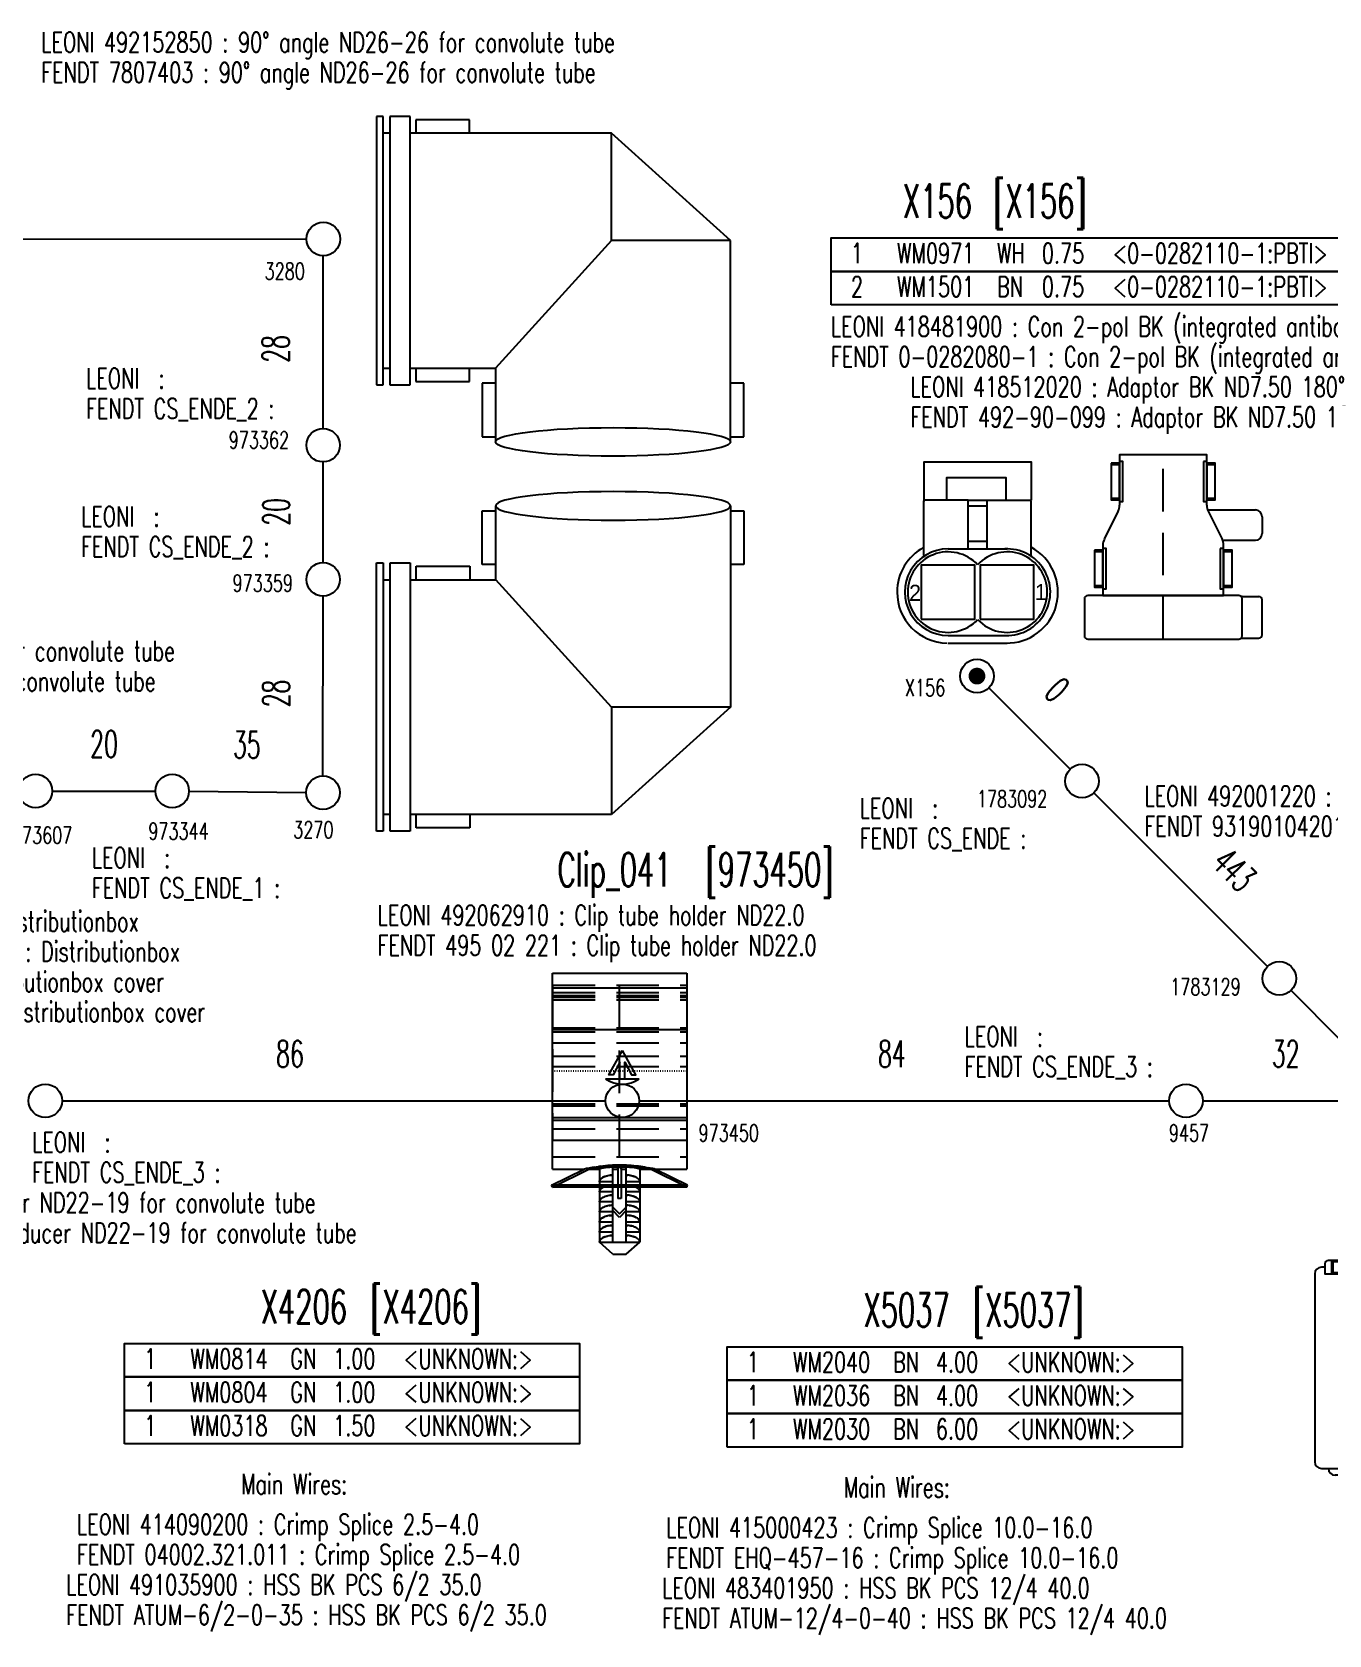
# Model space of a CAD drawing. Header units: millimetres. Extents: x -1 to 4489, y 0 to 1364.
# Drawn here: x 3137.6 to 3330.9, y 661.8 to 900.7 of the extents above; entities that cross this region are included whole.
import ezdxf

# ---------------------------------------------------------------- set-up
doc = ezdxf.new("R2010")
doc.units = ezdxf.units.MM
doc.linetypes.add('DOT', pattern=[0.25, 0, -0.25])
doc.linetypes.add('HIDDEN', pattern=[9.525, 6.35, -3.175])
for name, color, linetype in [('1', 7, 'Continuous'), ('A_ACHSEN', 7, 'Continuous'), ('DEFAULT_2', 8, 'HIDDEN'), ('LAYER_0', 7, 'Continuous'), ('SYMBOLS', 7, 'Continuous')]:
    doc.layers.add(name, color=color, linetype=linetype)
doc.styles.add('HS-BUNDLE-DIMENSION', font='ROMANS.SHX', dxfattribs={"width": 0.6, "height": 4})
doc.styles.add('HS-COMP-DESCRIPTION', font='ROMANS.SHX', dxfattribs={"width": 0.6, "height": 5})
doc.styles.add('HS-NODE', font='ROMANS.SHX', dxfattribs={"width": 0.7, "height": 2.5})
doc.styles.add('HS-PART-NO', font='ROMANS.SHX', dxfattribs={"width": 0.7, "height": 3})
doc.styles.add('HS-WIRE', font='ROMANS.SHX', dxfattribs={"width": 0.7, "height": 3})
doc.linetypes.add('NW_19_FHW_OPEN', pattern='A,0.0001,["=",Standard,S=0.4,R=0,X=0,Y=-0.2],-0.0001,["[]",Standard,S=0.3,R=0,X=-0.05,Y=-0.15],-0.2', length=0.2002)
doc.linetypes.add('NW_26_FHW_OPEN', pattern='A,0.0001,["=",Standard,S=0.4,R=0,X=0,Y=-0.2],-0.0001,["[]",Standard,S=0.3,R=0,X=-0.05,Y=-0.15],-0.2', length=0.2002)
doc.linetypes.add('NW_6_FHW_OPEN', pattern='A,0.0001,["=",Standard,S=0.4,R=0,X=0,Y=-0.2],-0.0001,["[]",Standard,S=0.3,R=0,X=-0.05,Y=-0.15],-0.2', length=0.2002)

# ---------------------------------------------------------------- blocks, each defined once
blk = doc.blocks.new('492152850')
at = {"layer": '1', "color": 7, "linetype": 'Continuous'}
for p, q in [((21.25, 19.75), (21.25, 17.75)), ((29.25, 19.75), (21.25, 19.75)), ((29.25, 17.75), (29.25, 19.75)), ((0, 17.75), (-16, 0)), ((0, 17.75), (0, 0)), ((30, 17.75), (0, 17.75)), ((0, 0), (-16, 0)), ((0, 0), (19, -17.25)), ((-16, 0), (-16, -30)), ((19, -30), (19, -17.25)), ((19, -17.25), (30, -17.25)), ((21.25, -17.25), (21.25, -19.25)), ((29.25, -19.25), (29.25, -17.25)), ((-18, -21.125), (-18, -29.125)), ((-16, -21.125), (-18, -21.125)), ((21, -21.125), (19, -21.125)), ((21, -29.125), (21, -21.125)), ((21.25, -19.25), (29.25, -19.25)), ((-18.5, -30), (-18.5, -33)), ((21.5, -30), (-18.5, -30)), ((-18, -29.125), (-16, -29.125)), ((19, -29.125), (21, -29.125)), ((21.5, -33), (21.5, -30)), ((-18.5, -33), (21.5, -33)), ((-16, -33), (-16, -34)), ((19, -34), (19, -33)), ((-18.5, -34), (-18.5, -35)), ((21.5, -34), (-18.5, -34)), ((-18.5, -35), (21.5, -35)), ((21.5, -35), (21.5, -34))]:
    blk.add_line(p, q, dxfattribs=at)
blk.add_ellipse((30, 0.25), major_axis=(0, -17.5), ratio=0.1214286, dxfattribs=at)
blk = doc.blocks.new('H_FLEX_49', base_point=(80.716, 86.765))
at = {"layer": 'LAYER_0', "color": 7}
for points in [[(68.216, 110.31), (68.216, 109.81)], [(92.216, 111.31), (69.216, 111.31)], [(93.216, 109.81), (93.216, 110.31)], [(67.216, 109.31), (67.216, 101.31)], [(67.216, 108.81), (69.216, 108.81)], [(67.405, 101.98), (69.018, 101.98), (69.018, 108.59), (67.432, 108.59), (67.432, 101.98)], [(67.683, 100.81), (69.216, 100.81), (69.216, 109.81), (67.716, 109.81)], [(93.749, 109.81), (92.216, 109.81), (92.216, 100.81), (93.716, 100.81)], [(94.216, 108.81), (92.216, 108.81)], [(94.027, 108.63), (92.414, 108.63), (92.414, 102.02), (94, 102.02), (94, 108.63)], [(94.216, 101.31), (94.216, 109.31)], [(67.216, 101.81), (69.216, 101.81)], [(68.216, 100.81), (68.216, 99.305)], [(94.216, 101.81), (92.216, 101.81)], [(93.216, 99.305), (93.216, 100.81)], [(64.716, 98.303), (64.716, 95.302)], [(95.716, 99.303), (65.716, 99.303)], [(96.716, 95.302), (96.716, 98.303)], [(48.716, 93.305), (48.716, 65.305)], [(50.216, 94.305), (49.716, 94.305)], [(49.716, 64.305), (60.716, 64.305), (60.716, 94.305)], [(50.216, 94.838), (50.216, 93.305), (59.216, 93.305), (59.216, 94.805)], [(58.716, 95.305), (50.716, 95.305)], [(51.216, 95.305), (51.216, 93.305)], [(51.392, 95.116), (51.392, 93.503), (58.004, 93.503), (58.004, 95.088), (51.392, 95.088)], [(58.216, 95.305), (58.216, 93.305)], [(60.716, 94.305), (59.216, 94.305)], [(60.716, 94.305), (60.716, 63.304), (100.72, 63.304), (100.72, 94.305)], [(64.716, 95.305), (61.716, 95.305)], [(80.076, 82.105), (64.716, 95.302)], [(96.716, 95.302), (81.362, 82.11)], [(99.716, 95.305), (96.716, 95.305)], [(102.22, 94.304), (100.72, 94.304), (100.72, 64.304), (111.72, 64.304)], [(102.22, 94.837), (102.22, 93.304), (111.22, 93.304), (111.22, 94.804)], [(110.72, 95.304), (102.72, 95.304)], [(103.22, 95.304), (103.22, 93.304)], [(103.39, 95.115), (103.39, 93.502), (110, 93.502), (110, 95.088), (103.39, 95.088)], [(110.22, 95.304), (110.22, 93.304)], [(111.72, 94.304), (111.22, 94.304)], [(112.72, 65.304), (112.72, 93.304)], [(80.401, 81.984), (81.024, 81.984)], [(60.716, 63.304), (51.754, 63.304)], [(53.735, 62.224), (52.285, 63.304)], [(53.735, 62.224), (107.7, 62.224)], [(58.521, 64.305), (58.521, 63.708), (60.727, 63.708)], [(102.91, 64.305), (102.91, 63.708), (100.7, 63.708)], [(100.72, 63.304), (109.68, 63.304)], [(107.7, 62.224), (109.15, 63.304)]]:
    blk.add_lwpolyline(points, dxfattribs=at)
for centre, radius, start, end in [((69.216, 110.31), 1, 90, 180), ((92.216, 110.31), 1, 0, 90), ((67.716, 109.31), 0.5, 90, 180), ((93.716, 109.31), 0.5, 0, 90), ((67.716, 101.31), 0.5, 180, 270), ((93.716, 101.31), 0.5, 270, 0), ((65.716, 98.303), 1, 90, 180), ((95.716, 98.303), 1, 0, 90), ((49.716, 93.305), 1, 90, 180), ((50.716, 94.805), 0.5, 90, 180), ((58.716, 94.805), 0.5, 0, 90), ((61.716, 94.305), 1, 90, 180), ((99.716, 94.305), 1, 0, 90), ((102.72, 94.804), 0.5, 90, 180), ((110.72, 94.804), 0.5, 0, 90), ((111.72, 93.304), 1, 0, 90), ((80.401, 82.484), 0.5, 229.41, 270), ((81.024, 82.484), 0.5, 270, 312.05), ((49.716, 65.305), 1, 180, 270), ((111.72, 65.304), 1, 270, 0), ((51.754, 64.304), 1, 180, 270), ((109.68, 64.304), 1, 270, 0)]:
    blk.add_arc(centre, radius, start, end, dxfattribs=at)
blk = doc.blocks.new('492224500')
at = {"layer": 'SYMBOLS', "color": 7}
blk.add_blockref('H_FLEX_49', (106.68, 78.458), dxfattribs=at)
blk.add_text('(BLACK)', height=3.0003, dxfattribs=at).set_placement((96.679, 48.917))
blk = doc.blocks.new('418481900')
at = {"layer": 'LAYER_0', "color": 7}
for points in [[(8.19, 21.3), (8.19, 26.96), (-7.83, 26.96), (-7.83, 21.12)], [(-4.41, 21.29), (-4.41, 24.71), (4.4, 24.71), (4.4, 21.29)], [(-1.26, 14.05), (-1.26, 21.3), (-7.89, 21.3)], [(-7.83, 13.05), (-7.83, 21.24)], [(-1.26, 21.3), (1.58, 21.3)], [(-1.26, 20.46), (1.63, 20.46)], [(1.58, 14.05), (1.58, 21.3), (8.21, 21.3)], [(8.15, 13.05), (8.15, 21.24)], [(-1.26, 15.19), (1.58, 15.19)], [(-4.24, 14.05), (4.56, 14.05)], [(-8.24, 3.6), (-0.24, 3.6), (-0.24, 11.61), (-8.24, 11.61), (-8.24, 3.6)], [(0.56, 3.6), (8.56, 3.6), (8.56, 11.61), (0.56, 11.61), (0.56, 3.6)], [(-4.24, 1.16), (4.56, 1.16)], [(-4.24, 0.02), (4.56, 0.02)]]:
    blk.add_lwpolyline(points, dxfattribs=at)
for centre, radius, start, end in [((-4.24, 7.61), 7.59, 118.22, 180), ((-4.24, 7.61), 6.45, 90, 270.03), ((-4.24, 7.61), 6, 42.813, 317.13), ((4.56, 7.61), 6, 223.38, 137.13), ((4.56, 7.61), 6.45, 268.59, 93.125), ((4.56, 7.61), 7.59, 268.59, 61.781), ((-4.24, 7.61), 7.59, 180, 268.88)]:
    blk.add_arc(centre, radius, start, end, dxfattribs=at)
for s, p in [('2', (-10.05, 6.31)), ('1', (8.69, 6.42))]:
    blk.add_text(s, height=2.4, dxfattribs=at).set_placement(p)
blk = doc.blocks.new('418512020')
at = {"layer": 'LAYER_0', "color": 7}
for points in [[(139.62, 95.967), (139.62, 103.5), (126.62, 103.5), (126.62, 95.968)], [(125.36, 102.25), (125.36, 96.747), (126.62, 96.747), (126.62, 102.25), (125.36, 102.25)], [(125.36, 102), (125.36, 96.997), (126.62, 96.997), (126.62, 102), (125.36, 102)], [(126.62, 102.5), (126.62, 96.497), (127.12, 96.497), (127.12, 102.5), (126.62, 102.5)], [(139.12, 102.5), (139.12, 96.497), (139.62, 96.497), (139.62, 102.5), (139.12, 102.5)], [(139.62, 102.25), (139.62, 96.747), (140.88, 96.747), (140.88, 102.25), (139.62, 102.25)], [(139.62, 102), (139.62, 96.996), (140.88, 96.996), (140.88, 102), (139.62, 102)], [(126.41, 95.075), (124.34, 90.935)], [(139.74, 95.259), (146.87, 95.259)], [(139.83, 95.077), (141.91, 90.919)], [(147.87, 94.259), (147.87, 91.736)], [(122.86, 89.247), (122.86, 83.747), (124.12, 83.747), (124.12, 89.247), (122.86, 89.247)], [(122.86, 88.996), (122.86, 83.996), (124.12, 83.996), (124.12, 88.996), (122.86, 88.996)], [(124.12, 90.005), (124.12, 82.497), (142.12, 82.497), (142.12, 90.023)], [(124.12, 89.496), (124.12, 83.496), (124.62, 83.496), (124.62, 89.496), (124.12, 89.496)], [(141.62, 89.496), (141.62, 83.496), (142.12, 83.496), (142.12, 89.496), (141.62, 89.496)], [(142, 90.736), (146.87, 90.736)], [(142.12, 89.246), (142.12, 83.746), (143.38, 83.746), (143.38, 89.246), (142.12, 89.246)], [(142.12, 88.996), (142.12, 83.996), (143.38, 83.996), (143.38, 88.996), (142.12, 88.996)], [(121.37, 81.997), (121.37, 76.497)], [(144.37, 82.497), (121.87, 82.497)], [(144.87, 82.359), (144.71, 82.359)], [(144.87, 82.359), (147.37, 82.359)], [(144.87, 76.497), (144.87, 81.997)], [(147.87, 76.639), (147.87, 81.859)], [(121.87, 75.997), (144.37, 75.997)], [(121.87, 75.997), (144.37, 75.997)], [(121.87, 75.997), (144.37, 75.997)], [(144.86, 76.139), (144.69, 76.139)], [(144.86, 76.139), (147.37, 76.139)]]:
    blk.add_lwpolyline(points, dxfattribs=at)
at = {"layer": 'LAYER_0', "color": 7, "linetype": 'HIDDEN'}
blk.add_lwpolyline([(133.12, 75.997), (133.12, 103.52)], dxfattribs=at)
at = {"layer": 'LAYER_0', "color": 7}
for centre, radius, start, end in [((124.62, 95.968), 2, 333.48, 0), ((141.62, 95.967), 2, 180, 206.43), ((146.87, 94.259), 1, 0, 90), ((126.12, 90.005), 2, 152.42, 180), ((140.12, 90.023), 2, 0, 26.607), ((146.87, 91.736), 1, 270, 0), ((121.87, 81.997), 0.5, 90, 180), ((144.37, 81.997), 0.5, 0, 90), ((147.37, 81.859), 0.5, 0, 90), ((121.87, 76.497), 0.5, 180, 270), ((144.37, 76.497), 0.5, 270, 0), ((147.37, 76.639), 0.5, 270, 0)]:
    blk.add_arc(centre, radius, start, end, dxfattribs=at)
blk = doc.blocks.new('A$C6A760831')
at = {"color": 7, "linetype": 'Continuous'}
for p, q in [((0.13, 17), (0.13, 41.9)), ((20.13, 41.9), (20.13, 17)), ((0.13, 39.7), (20.13, 39.7)), ((0.13, 33.5), (20.13, 33.5)), ((0.13, 17), (20.13, 17)), ((7.13, 10), (7.13, 1.8)), ((7.26, 9.65), (7.19, 9.54)), ((7.36, 9.76), (7.26, 9.65)), ((7.47, 9.86), (7.36, 9.76)), ((7.61, 9.95), (7.47, 9.86)), ((7.71, 10), (7.61, 9.95)), ((9.13, 1.8), (9.13, 10)), ((9.88, 10), (9.88, 8.3)), ((10.38, 10), (10.38, 8.3)), ((11.13, 1.8), (11.13, 10)), ((12.66, 9.95), (12.56, 10)), ((12.79, 9.86), (12.66, 9.95)), ((12.91, 9.76), (12.79, 9.86)), ((13.01, 9.65), (12.91, 9.76)), ((13.08, 9.54), (13.01, 9.65)), ((13.13, 10), (13.13, 1.8)), ((7.15, 9.42), (7.13, 9.3)), ((9.13, 9.3), (7.13, 9.3)), ((7.15, 7.92), (7.13, 7.8)), ((9.13, 7.8), (7.13, 7.8)), ((7.19, 9.54), (7.15, 9.42)), ((7.19, 8.04), (7.15, 7.92)), ((7.26, 8.15), (7.19, 8.04)), ((7.36, 8.26), (7.26, 8.15)), ((7.47, 8.36), (7.36, 8.26)), ((7.61, 8.45), (7.47, 8.36)), ((7.77, 8.53), (7.61, 8.45)), ((7.94, 8.6), (7.77, 8.53)), ((8.12, 8.66), (7.94, 8.6)), ((8.31, 8.71), (8.12, 8.66)), ((8.31, 7.21), (8.12, 7.16)), ((8.51, 8.75), (8.31, 8.71)), ((8.51, 7.25), (8.31, 7.21)), ((8.72, 8.78), (8.51, 8.75)), ((8.72, 7.28), (8.51, 7.25)), ((8.92, 8.79), (8.72, 8.78)), ((8.92, 7.29), (8.72, 7.28)), ((9.13, 8.8), (8.92, 8.79)), ((9.13, 7.3), (8.92, 7.29)), ((10.38, 8.3), (9.88, 8.3)), ((13.13, 9.3), (11.13, 9.3)), ((11.34, 8.79), (11.13, 8.8)), ((13.13, 7.8), (11.13, 7.8)), ((11.34, 7.29), (11.13, 7.3)), ((11.55, 8.78), (11.34, 8.79)), ((11.55, 7.28), (11.34, 7.29)), ((11.76, 8.75), (11.55, 8.78)), ((11.76, 7.25), (11.55, 7.28)), ((11.95, 8.71), (11.76, 8.75)), ((11.95, 7.21), (11.76, 7.25)), ((12.15, 8.66), (11.95, 8.71)), ((12.15, 7.16), (11.95, 7.21)), ((12.33, 8.6), (12.15, 8.66)), ((12.5, 8.53), (12.33, 8.6)), ((12.66, 8.45), (12.5, 8.53)), ((12.79, 8.36), (12.66, 8.45)), ((12.91, 8.26), (12.79, 8.36)), ((13.01, 8.15), (12.91, 8.26)), ((13.08, 8.04), (13.01, 8.15)), ((13.12, 9.42), (13.08, 9.54)), ((13.12, 7.92), (13.08, 8.04)), ((13.13, 9.3), (13.12, 9.42)), ((13.13, 7.8), (13.12, 7.92)), ((7.15, 6.42), (7.13, 6.3)), ((9.13, 6.3), (7.13, 6.3)), ((7.15, 4.92), (7.13, 4.8)), ((9.13, 4.8), (7.13, 4.8)), ((7.19, 6.54), (7.15, 6.42)), ((7.19, 5.04), (7.15, 4.92)), ((7.26, 6.65), (7.19, 6.54)), ((7.26, 5.15), (7.19, 5.04)), ((7.36, 6.76), (7.26, 6.65)), ((7.36, 5.26), (7.26, 5.15)), ((7.47, 6.86), (7.36, 6.76)), ((7.47, 5.36), (7.36, 5.26)), ((7.61, 6.95), (7.47, 6.86)), ((7.61, 5.45), (7.47, 5.36)), ((7.77, 7.03), (7.61, 6.95)), ((7.77, 5.53), (7.61, 5.45)), ((7.94, 7.1), (7.77, 7.03)), ((7.94, 5.6), (7.77, 5.53)), ((8.12, 7.16), (7.94, 7.1)), ((8.12, 5.66), (7.94, 5.6)), ((8.31, 5.71), (8.12, 5.66)), ((8.51, 5.75), (8.31, 5.71)), ((8.72, 5.78), (8.51, 5.75)), ((8.92, 5.79), (8.72, 5.78)), ((9.13, 5.8), (8.92, 5.79)), ((9.13, 7), (10.13, 6)), ((10.13, 5.5), (9.13, 6.5)), ((10.13, 6), (11.13, 7)), ((11.13, 6.5), (10.13, 5.5)), ((13.13, 6.3), (11.13, 6.3)), ((11.34, 5.79), (11.13, 5.8)), ((13.13, 4.8), (11.13, 4.8)), ((11.55, 5.78), (11.34, 5.79)), ((11.76, 5.75), (11.55, 5.78)), ((11.95, 5.71), (11.76, 5.75)), ((12.15, 5.66), (11.95, 5.71)), ((12.33, 7.1), (12.15, 7.16)), ((12.33, 5.6), (12.15, 5.66)), ((12.5, 7.03), (12.33, 7.1)), ((12.5, 5.53), (12.33, 5.6)), ((12.66, 6.95), (12.5, 7.03)), ((12.66, 5.45), (12.5, 5.53)), ((12.79, 6.86), (12.66, 6.95)), ((12.79, 5.36), (12.66, 5.45)), ((12.91, 6.76), (12.79, 6.86)), ((12.91, 5.26), (12.79, 5.36)), ((13.01, 6.65), (12.91, 6.76)), ((13.01, 5.15), (12.91, 5.26)), ((13.08, 6.54), (13.01, 6.65)), ((13.08, 5.04), (13.01, 5.15)), ((13.12, 6.42), (13.08, 6.54)), ((13.12, 4.92), (13.08, 5.04)), ((13.13, 6.3), (13.12, 6.42)), ((13.13, 4.8), (13.12, 4.92)), ((7.15, 3.42), (7.13, 3.3)), ((9.13, 3.3), (7.13, 3.3)), ((7.19, 3.54), (7.15, 3.42)), ((7.26, 3.65), (7.19, 3.54)), ((7.36, 3.76), (7.26, 3.65)), ((7.47, 3.86), (7.36, 3.76)), ((7.61, 3.95), (7.47, 3.86)), ((7.61, 2.45), (7.47, 2.36)), ((7.77, 4.03), (7.61, 3.95)), ((7.77, 2.53), (7.61, 2.45)), ((7.94, 4.1), (7.77, 4.03)), ((7.94, 2.6), (7.77, 2.53)), ((8.12, 4.16), (7.94, 4.1)), ((8.12, 2.66), (7.94, 2.6)), ((8.31, 4.21), (8.12, 4.16)), ((8.31, 2.71), (8.12, 2.66)), ((8.51, 4.25), (8.31, 4.21)), ((8.51, 2.75), (8.31, 2.71)), ((8.72, 4.28), (8.51, 4.25)), ((8.72, 2.78), (8.51, 2.75)), ((8.92, 4.29), (8.72, 4.28)), ((8.92, 2.79), (8.72, 2.78)), ((9.13, 4.3), (8.92, 4.29)), ((9.13, 2.8), (8.92, 2.79)), ((11.34, 4.29), (11.13, 4.3)), ((13.13, 3.3), (11.13, 3.3)), ((11.34, 2.79), (11.13, 2.8)), ((11.55, 4.28), (11.34, 4.29)), ((11.55, 2.78), (11.34, 2.79)), ((11.76, 4.25), (11.55, 4.28)), ((11.76, 2.75), (11.55, 2.78)), ((11.95, 4.21), (11.76, 4.25)), ((11.95, 2.71), (11.76, 2.75)), ((12.15, 4.16), (11.95, 4.21)), ((12.15, 2.66), (11.95, 2.71)), ((12.33, 4.1), (12.15, 4.16)), ((12.33, 2.6), (12.15, 2.66)), ((12.5, 4.03), (12.33, 4.1)), ((12.5, 2.53), (12.33, 2.6)), ((12.66, 3.95), (12.5, 4.03)), ((12.66, 2.45), (12.5, 2.53)), ((12.79, 3.86), (12.66, 3.95)), ((12.79, 2.36), (12.66, 2.45)), ((12.91, 3.76), (12.79, 3.86)), ((13.01, 3.65), (12.91, 3.76)), ((13.08, 3.54), (13.01, 3.65)), ((13.12, 3.42), (13.08, 3.54)), ((13.13, 3.3), (13.12, 3.42)), ((7.15, 1.92), (7.13, 1.8)), ((7.13, 1.8), (13.13, 1.8)), ((7.19, 2.04), (7.15, 1.92)), ((7.26, 2.15), (7.19, 2.04)), ((7.36, 2.26), (7.26, 2.15)), ((7.47, 2.36), (7.36, 2.26)), ((12.91, 2.26), (12.79, 2.36)), ((13.01, 2.15), (12.91, 2.26)), ((13.08, 2.04), (13.01, 2.15)), ((13.12, 1.92), (13.08, 2.04)), ((13.13, 1.8), (13.12, 1.92))]:
    blk.add_line(p, q, dxfattribs=at)
at = {"color": 9, "linetype": 'Continuous'}
for p, q in [((0.13, 20.4), (20.13, 20.4)), ((0.13, 19.96), (20.13, 19.96))]:
    blk.add_line(p, q, dxfattribs=at)
at = {"layer": 'A_ACHSEN', "color": 7, "linetype": 'Continuous'}
for p, q in [((0.13, 41.9), (20.13, 41.9)), ((0.13, 12.7), (0.13, 17)), ((20.13, 17), (20.13, 12.7)), ((0, 10.27), (4.86, 12.7)), ((0.13, 12.7), (4.86, 12.7)), ((4.86, 12.7), (4.89, 12.7)), ((4.89, 12.7), (4.95, 12.72)), ((4.95, 12.72), (5.2, 12.77)), ((5.2, 12.77), (5.37, 12.8)), ((5.37, 12.8), (5.58, 12.84)), ((5.58, 12.84), (5.81, 12.88)), ((5.81, 12.88), (6.07, 12.93)), ((6.07, 12.93), (6.35, 12.97)), ((6.35, 12.97), (6.65, 13.02)), ((6.65, 13.02), (6.97, 13.07)), ((6.97, 13.07), (7.31, 13.11)), ((7.31, 13.11), (7.66, 13.15)), ((7.66, 13.15), (8.02, 13.19)), ((8.02, 13.19), (8.39, 13.22)), ((8.39, 13.22), (8.75, 13.24)), ((8.75, 13.24), (9.1, 13.26)), ((9.1, 13.26), (9.45, 13.28)), ((9.45, 13.28), (9.79, 13.28)), ((9.79, 13.28), (10.13, 13.29)), ((10.13, 13.29), (10.47, 13.28)), ((10.47, 13.28), (10.82, 13.28)), ((10.82, 13.28), (11.16, 13.26)), ((11.16, 13.26), (11.52, 13.24)), ((11.52, 13.24), (11.88, 13.22)), ((11.88, 13.22), (12.25, 13.19)), ((12.25, 13.19), (12.61, 13.15)), ((12.61, 13.15), (12.96, 13.11)), ((12.96, 13.11), (13.3, 13.07)), ((13.3, 13.07), (13.62, 13.02)), ((13.62, 13.02), (13.92, 12.97)), ((13.92, 12.97), (14.2, 12.93)), ((14.2, 12.93), (14.46, 12.88)), ((14.46, 12.88), (14.69, 12.84)), ((14.69, 12.84), (14.9, 12.8)), ((14.9, 12.8), (15.07, 12.77)), ((15.07, 12.77), (15.32, 12.72)), ((15.32, 12.72), (15.38, 12.7)), ((15.38, 12.7), (15.4, 12.7)), ((15.4, 12.7), (20.13, 12.7)), ((20.27, 10.27), (15.4, 12.7)), ((20.27, 10.27), (0, 10.27)), ((0.13, 10), (0, 10.27)), ((20.13, 10), (0.13, 10)), ((20.13, 10), (20.27, 10.27)), ((9.13, 0), (7.13, 1.8)), ((11.13, 0), (13.13, 1.8)), ((9.13, 0), (11.13, 0))]:
    blk.add_line(p, q, dxfattribs=at)
at = {"layer": 'A_ACHSEN', "color": 8, "linetype": 'HIDDEN'}
for p, q in [((0.13, 40.1), (20.13, 40.1)), ((0.13, 40.1), (0.13, 17)), ((0.13, 39), (20.13, 39)), ((20.13, 40.1), (20.13, 17)), ((0.13, 33.73), (20.13, 33.73)), ((0.13, 31.5), (20.13, 31.5)), ((0.13, 29.5), (20.13, 29.5)), ((0.13, 28), (20.13, 28)), ((0.13, 10), (5.53, 12.7)), ((4.89, 12.7), (4.86, 12.7)), ((4.95, 12.72), (4.89, 12.7)), ((5.2, 12.77), (5.06, 12.74)), ((5.37, 12.8), (5.2, 12.77)), ((5.58, 12.84), (5.37, 12.8)), ((5.53, 12.7), (7.13, 12.7)), ((5.55, 12.7), (5.53, 12.7)), ((5.55, 12.7), (5.59, 12.71)), ((5.59, 12.71), (5.55, 12.7)), ((5.81, 12.88), (5.58, 12.84)), ((5.74, 12.74), (5.59, 12.71)), ((5.66, 12.72), (5.83, 12.76)), ((6.07, 12.93), (5.81, 12.88)), ((5.83, 12.76), (6.03, 12.79)), ((6.03, 12.79), (6.25, 12.83)), ((6.35, 12.97), (6.07, 12.93)), ((6.49, 12.87), (6.25, 12.83)), ((6.37, 12.85), (6.49, 12.87)), ((6.74, 12.91), (6.49, 12.87)), ((6.61, 12.89), (6.49, 12.87)), ((6.61, 12.89), (6.74, 12.91)), ((6.65, 13.02), (6.65, 13.02)), ((6.87, 12.93), (6.74, 12.91)), ((6.74, 12.91), (6.87, 12.93)), ((7, 12.94), (6.87, 12.93)), ((6.87, 12.93), (7, 12.94)), ((7.31, 13.11), (6.97, 13.07)), ((6.97, 13.07), (6.97, 13.07)), ((7.14, 12.96), (7, 12.94)), ((7, 12.94), (7.14, 12.96)), ((7.13, 12.73), (7.14, 12.75)), ((7.14, 12.75), (7.13, 12.73)), ((7.13, 12.73), (7.13, 10.8)), ((7.28, 12.98), (7.14, 12.96)), ((7.14, 12.96), (7.28, 12.98)), ((7.14, 12.75), (7.17, 12.77)), ((7.17, 12.77), (7.14, 12.75)), ((7.17, 12.77), (7.22, 12.78)), ((7.22, 12.78), (7.17, 12.77)), ((7.22, 12.78), (7.28, 12.8)), ((7.28, 12.8), (7.22, 12.78)), ((7.43, 13), (7.28, 12.98)), ((7.28, 12.98), (7.43, 13)), ((7.28, 12.8), (7.36, 12.83)), ((7.36, 12.83), (7.28, 12.8)), ((7.36, 12.83), (7.45, 12.85)), ((7.45, 12.85), (7.36, 12.83)), ((12.84, 13), (7.43, 13)), ((7.45, 12.85), (7.57, 12.87)), ((7.57, 12.87), (7.45, 12.85)), ((7.57, 12.87), (7.69, 12.9)), ((7.69, 12.9), (7.57, 12.87)), ((8.02, 13.19), (7.66, 13.15)), ((7.69, 12.9), (7.83, 12.92)), ((7.83, 12.92), (7.69, 12.9)), ((7.83, 12.92), (7.98, 12.94)), ((7.98, 12.94), (7.83, 12.92)), ((7.98, 12.94), (8.14, 12.96)), ((8.14, 12.96), (7.98, 12.94)), ((8.39, 13.22), (8.02, 13.19)), ((8.14, 12.96), (8.31, 12.98)), ((8.31, 12.98), (8.14, 12.96)), ((8.31, 12.98), (8.48, 12.99)), ((8.48, 12.99), (8.31, 12.98)), ((8.75, 13.24), (8.39, 13.22)), ((8.48, 12.99), (8.67, 13)), ((8.67, 13), (8.48, 12.99)), ((9.1, 13.26), (8.75, 13.24)), ((9.45, 13.28), (9.1, 13.26)), ((9.13, 12.7), (9.13, 13)), ((9.13, 12.7), (9.88, 12.7)), ((9.79, 13.28), (9.45, 13.28)), ((10.13, 13.29), (9.79, 13.28)), ((9.88, 12.7), (9.88, 13)), ((10.47, 13.28), (10.13, 13.29)), ((10.38, 12.7), (10.38, 13)), ((10.38, 12.7), (11.13, 12.7)), ((10.82, 13.28), (10.47, 13.28)), ((11.16, 13.26), (10.82, 13.28)), ((11.13, 12.7), (11.13, 13)), ((11.52, 13.24), (11.16, 13.26)), ((11.88, 13.22), (11.52, 13.24)), ((11.78, 12.99), (11.6, 13)), ((11.6, 13), (11.78, 12.99)), ((11.96, 12.98), (11.78, 12.99)), ((11.78, 12.99), (11.96, 12.98)), ((12.25, 13.19), (11.88, 13.22)), ((12.13, 12.96), (11.96, 12.98)), ((11.96, 12.98), (12.13, 12.96)), ((12.29, 12.94), (12.13, 12.96)), ((12.13, 12.96), (12.29, 12.94)), ((12.61, 13.15), (12.25, 13.19)), ((12.44, 12.92), (12.29, 12.94)), ((12.29, 12.94), (12.44, 12.92)), ((12.58, 12.9), (12.44, 12.92)), ((12.44, 12.92), (12.58, 12.9)), ((12.7, 12.87), (12.58, 12.9)), ((12.58, 12.9), (12.7, 12.87)), ((12.96, 13.11), (12.61, 13.15)), ((12.81, 12.85), (12.7, 12.87)), ((12.7, 12.87), (12.81, 12.85)), ((12.91, 12.83), (12.81, 12.85)), ((12.81, 12.85), (12.91, 12.83)), ((12.99, 12.98), (12.84, 13)), ((12.84, 13), (12.99, 12.98)), ((12.99, 12.8), (12.91, 12.83)), ((12.91, 12.83), (12.99, 12.8)), ((13.3, 13.07), (12.96, 13.11)), ((13.13, 12.96), (12.99, 12.98)), ((12.99, 12.98), (13.13, 12.96)), ((13.05, 12.78), (12.99, 12.8)), ((12.99, 12.8), (13.05, 12.78)), ((13.1, 12.77), (13.05, 12.78)), ((13.05, 12.78), (13.1, 12.77)), ((13.12, 12.75), (13.1, 12.77)), ((13.1, 12.77), (13.12, 12.75)), ((13.13, 12.73), (13.12, 12.75)), ((13.12, 12.75), (13.13, 12.73)), ((13.27, 12.94), (13.13, 12.96)), ((13.13, 12.96), (13.27, 12.94)), ((13.13, 12.73), (13.13, 10.8)), ((13.13, 12.7), (14.73, 12.7)), ((13.27, 12.94), (13.4, 12.93)), ((13.62, 13.02), (13.3, 13.07)), ((13.53, 12.91), (13.4, 12.93)), ((13.4, 12.93), (13.53, 12.91)), ((13.78, 12.87), (13.53, 12.91)), ((13.66, 12.89), (13.53, 12.91)), ((13.92, 12.97), (13.62, 13.02)), ((13.66, 12.89), (13.78, 12.87)), ((14.01, 12.83), (13.78, 12.87)), ((13.9, 12.85), (14.02, 12.83)), ((14.24, 12.79), (14.01, 12.83)), ((14.13, 12.81), (14.24, 12.79)), ((14.2, 12.93), (14.2, 12.93)), ((14.24, 12.79), (14.44, 12.76)), ((14.61, 12.72), (14.44, 12.76)), ((14.69, 12.84), (14.46, 12.88)), ((14.46, 12.88), (14.46, 12.88)), ((14.68, 12.71), (14.53, 12.74)), ((14.61, 12.72), (14.68, 12.71)), ((14.68, 12.71), (14.72, 12.7)), ((14.9, 12.8), (14.69, 12.84)), ((14.73, 12.7), (14.72, 12.7)), ((20.13, 10), (14.73, 12.7)), ((15.07, 12.77), (14.9, 12.8)), ((15.32, 12.72), (15.21, 12.74)), ((15.38, 12.7), (15.32, 12.72)), ((15.4, 12.7), (15.38, 12.7))]:
    blk.add_line(p, q, dxfattribs=at)
at = {"layer": 'DEFAULT_2', "color": 8, "linetype": 'HIDDEN'}
for p, q in [((0.13, 38.57), (20.13, 38.57)), ((0.13, 38.29), (20.13, 38.29)), ((10.13, 14.5), (10.13, 40.1)), ((0.13, 37.91), (20.13, 37.91)), ((0.13, 33.13), (20.13, 33.13)), ((0.13, 22.42), (20.13, 22.42)), ((0.13, 22.1), (20.13, 22.1)), ((0.13, 18.7), (20.13, 18.7)), ((0.13, 14.5), (20.13, 14.5)), ((7.13, 12.73), (7.13, 10)), ((9.13, 10), (9.13, 13)), ((9.88, 13), (10.38, 13)), ((9.88, 13), (9.88, 10)), ((10.38, 13), (10.38, 10)), ((11.13, 10), (11.13, 13)), ((13.13, 12.73), (13.13, 10)), ((7.13, 10.8), (7.15, 10.92)), ((7.15, 10.92), (7.13, 10.8)), ((9.13, 10.8), (7.13, 10.8)), ((7.19, 11.04), (7.15, 10.92)), ((7.26, 11.15), (7.19, 11.04)), ((7.19, 11.04), (7.26, 11.15)), ((7.19, 9.54), (7.26, 9.65)), ((7.36, 11.26), (7.26, 11.15)), ((7.26, 11.15), (7.36, 11.26)), ((7.26, 9.65), (7.36, 9.76)), ((7.47, 11.36), (7.36, 11.26)), ((7.36, 11.26), (7.47, 11.36)), ((7.36, 9.76), (7.47, 9.86)), ((7.47, 11.36), (7.61, 11.45)), ((7.61, 11.45), (7.77, 11.53)), ((7.77, 11.53), (7.61, 11.45)), ((7.61, 9.95), (7.77, 10.03)), ((7.77, 10.03), (7.71, 10)), ((7.77, 11.53), (7.94, 11.6)), ((7.94, 11.6), (7.77, 11.53)), ((7.77, 10.03), (7.94, 10.1)), ((7.94, 10.1), (7.77, 10.03)), ((7.94, 11.6), (8.12, 11.66)), ((8.12, 11.66), (7.94, 11.6)), ((7.94, 10.1), (8.12, 10.16)), ((8.12, 10.16), (7.94, 10.1)), ((8.12, 11.66), (8.31, 11.71)), ((8.31, 11.71), (8.12, 11.66)), ((8.12, 10.16), (8.31, 10.21)), ((8.31, 10.21), (8.12, 10.16)), ((8.51, 11.75), (8.31, 11.71)), ((8.51, 10.25), (8.31, 10.21)), ((8.72, 11.78), (8.51, 11.75)), ((8.51, 11.75), (8.72, 11.78)), ((8.72, 10.28), (8.51, 10.25)), ((8.51, 10.25), (8.72, 10.28)), ((8.92, 11.79), (8.72, 11.78)), ((8.72, 11.78), (8.92, 11.79)), ((8.92, 10.29), (8.72, 10.28)), ((8.72, 10.28), (8.92, 10.29)), ((9.13, 11.8), (8.92, 11.79)), ((8.92, 11.79), (9.13, 11.8)), ((9.13, 10.3), (8.92, 10.29)), ((8.92, 10.29), (9.13, 10.3)), ((11.13, 11.8), (11.34, 11.79)), ((11.34, 11.79), (11.13, 11.8)), ((13.13, 10.8), (11.13, 10.8)), ((11.13, 10.3), (11.34, 10.29)), ((11.34, 10.29), (11.13, 10.3)), ((11.55, 11.78), (11.34, 11.79)), ((11.55, 10.28), (11.34, 10.29)), ((11.76, 11.75), (11.55, 11.78)), ((11.55, 11.78), (11.76, 11.75)), ((11.76, 10.25), (11.55, 10.28)), ((11.55, 10.28), (11.76, 10.25)), ((11.95, 11.71), (11.76, 11.75)), ((11.76, 11.75), (11.95, 11.71)), ((11.95, 10.21), (11.76, 10.25)), ((11.76, 10.25), (11.95, 10.21)), ((12.15, 11.66), (11.95, 11.71)), ((11.95, 11.71), (12.15, 11.66)), ((12.15, 10.16), (11.95, 10.21)), ((11.95, 10.21), (12.15, 10.16)), ((12.33, 11.6), (12.15, 11.66)), ((12.15, 11.66), (12.33, 11.6)), ((12.33, 10.1), (12.15, 10.16)), ((12.15, 10.16), (12.33, 10.1)), ((12.5, 11.53), (12.33, 11.6)), ((12.33, 11.6), (12.5, 11.53)), ((12.5, 10.03), (12.33, 10.1)), ((12.33, 10.1), (12.5, 10.03)), ((12.66, 11.45), (12.5, 11.53)), ((12.5, 11.53), (12.66, 11.45)), ((12.56, 10), (12.5, 10.03)), ((12.5, 10.03), (12.66, 9.95)), ((12.79, 11.36), (12.66, 11.45)), ((12.91, 11.26), (12.79, 11.36)), ((12.79, 11.36), (12.91, 11.26)), ((12.79, 9.86), (12.91, 9.76)), ((13.01, 11.15), (12.91, 11.26)), ((12.91, 11.26), (13.01, 11.15)), ((12.91, 9.76), (13.01, 9.65)), ((13.08, 11.04), (13.01, 11.15)), ((13.01, 11.15), (13.08, 11.04)), ((13.01, 9.65), (13.08, 9.54)), ((13.12, 10.92), (13.08, 11.04)), ((13.08, 11.04), (13.12, 10.92)), ((13.13, 10.8), (13.12, 10.92)), ((13.12, 10.92), (13.13, 10.8)), ((7.13, 9.3), (7.15, 9.42)), ((7.13, 7.8), (7.15, 7.92)), ((7.19, 8.04), (7.26, 8.15)), ((7.26, 8.15), (7.36, 8.26)), ((7.36, 8.26), (7.47, 8.36)), ((7.61, 8.45), (7.77, 8.53)), ((7.77, 8.53), (7.94, 8.6)), ((7.94, 8.6), (8.12, 8.66)), ((8.12, 8.66), (8.31, 8.71)), ((8.12, 7.16), (8.31, 7.21)), ((8.51, 8.75), (8.72, 8.78)), ((8.51, 7.25), (8.72, 7.28)), ((8.72, 8.78), (8.92, 8.79)), ((8.72, 7.28), (8.92, 7.29)), ((8.92, 8.79), (9.13, 8.8)), ((8.92, 7.29), (9.13, 7.3)), ((11.13, 8.8), (11.34, 8.79)), ((11.13, 7.3), (11.34, 7.29)), ((11.55, 8.78), (11.76, 8.75)), ((11.55, 7.28), (11.76, 7.25)), ((11.76, 8.75), (11.95, 8.71)), ((11.76, 7.25), (11.95, 7.21)), ((11.95, 8.71), (12.15, 8.66)), ((11.95, 7.21), (12.15, 7.16)), ((12.15, 8.66), (12.33, 8.6)), ((12.33, 8.6), (12.5, 8.53)), ((12.5, 8.53), (12.66, 8.45)), ((12.79, 8.36), (12.91, 8.26)), ((12.91, 8.26), (13.01, 8.15)), ((13.01, 8.15), (13.08, 8.04)), ((13.08, 9.54), (13.12, 9.42)), ((13.08, 8.04), (13.12, 7.92)), ((13.12, 9.42), (13.13, 9.3)), ((13.12, 7.92), (13.13, 7.8)), ((7.13, 6.3), (7.15, 6.42)), ((7.13, 4.8), (7.15, 4.92)), ((7.19, 6.54), (7.26, 6.65)), ((7.19, 5.04), (7.26, 5.15)), ((7.26, 6.65), (7.36, 6.76)), ((7.26, 5.15), (7.36, 5.26)), ((7.36, 6.76), (7.47, 6.86)), ((7.36, 5.26), (7.47, 5.36)), ((7.61, 6.95), (7.77, 7.03)), ((7.61, 5.45), (7.77, 5.53)), ((7.77, 7.03), (7.94, 7.1)), ((7.77, 5.53), (7.94, 5.6)), ((7.94, 7.1), (8.12, 7.16)), ((7.94, 5.6), (8.12, 5.66)), ((8.12, 5.66), (8.31, 5.71)), ((8.51, 5.75), (8.72, 5.78)), ((8.72, 5.78), (8.92, 5.79)), ((8.92, 5.79), (9.13, 5.8)), ((11.13, 5.8), (11.34, 5.79)), ((11.55, 5.78), (11.76, 5.75)), ((11.76, 5.75), (11.95, 5.71)), ((11.95, 5.71), (12.15, 5.66)), ((12.15, 7.16), (12.33, 7.1)), ((12.15, 5.66), (12.33, 5.6)), ((12.33, 7.1), (12.5, 7.03)), ((12.33, 5.6), (12.5, 5.53)), ((12.5, 7.03), (12.66, 6.95)), ((12.5, 5.53), (12.66, 5.45)), ((12.79, 6.86), (12.91, 6.76)), ((12.79, 5.36), (12.91, 5.26)), ((12.91, 6.76), (13.01, 6.65)), ((12.91, 5.26), (13.01, 5.15)), ((13.01, 6.65), (13.08, 6.54)), ((13.01, 5.15), (13.08, 5.04)), ((13.08, 6.54), (13.12, 6.42)), ((13.08, 5.04), (13.12, 4.92)), ((13.12, 6.42), (13.13, 6.3)), ((13.12, 4.92), (13.13, 4.8)), ((7.13, 3.3), (7.15, 3.42)), ((7.19, 3.54), (7.26, 3.65)), ((7.26, 3.65), (7.36, 3.76)), ((7.36, 3.76), (7.47, 3.86)), ((7.61, 3.95), (7.77, 4.03)), ((7.61, 2.45), (7.77, 2.53)), ((7.77, 4.03), (7.94, 4.1)), ((7.77, 2.53), (7.94, 2.6)), ((7.94, 4.1), (8.12, 4.16)), ((7.94, 2.6), (8.12, 2.66)), ((8.12, 4.16), (8.31, 4.21)), ((8.12, 2.66), (8.31, 2.71)), ((8.51, 4.25), (8.72, 4.28)), ((8.51, 2.75), (8.72, 2.78)), ((8.72, 4.28), (8.92, 4.29)), ((8.72, 2.78), (8.92, 2.79)), ((8.92, 4.29), (9.13, 4.3)), ((8.92, 2.79), (9.13, 2.8)), ((11.13, 4.3), (11.34, 4.29)), ((11.13, 2.8), (11.34, 2.79)), ((11.55, 4.28), (11.76, 4.25)), ((11.55, 2.78), (11.76, 2.75)), ((11.76, 4.25), (11.95, 4.21)), ((11.76, 2.75), (11.95, 2.71)), ((11.95, 4.21), (12.15, 4.16)), ((11.95, 2.71), (12.15, 2.66)), ((12.15, 4.16), (12.33, 4.1)), ((12.15, 2.66), (12.33, 2.6)), ((12.33, 4.1), (12.5, 4.03)), ((12.33, 2.6), (12.5, 2.53)), ((12.5, 4.03), (12.66, 3.95)), ((12.5, 2.53), (12.66, 2.45)), ((12.79, 3.86), (12.91, 3.76)), ((12.91, 3.76), (13.01, 3.65)), ((13.01, 3.65), (13.08, 3.54)), ((13.08, 3.54), (13.12, 3.42)), ((13.12, 3.42), (13.13, 3.3)), ((7.13, 1.8), (7.15, 1.92)), ((7.19, 2.04), (7.26, 2.15)), ((7.26, 2.15), (7.36, 2.26)), ((7.36, 2.26), (7.47, 2.36)), ((12.79, 2.36), (12.91, 2.26)), ((12.91, 2.26), (13.01, 2.15)), ((13.01, 2.15), (13.08, 2.04)), ((13.08, 2.04), (13.12, 1.92)), ((13.12, 1.92), (13.13, 1.8))]:
    blk.add_line(p, q, dxfattribs=at)
at = {"layer": 'DEFAULT_2', "color": 8, "linetype": 'DOT'}
blk.add_line((20.13, 27.3), (0.13, 27.3), dxfattribs=at)

msp = doc.modelspace()

# ---------------------------------------------------------------- linework, layer by layer
at = {"color": 7, "ltscale": 8}
for points in [[(2704.13, 869.96), (3178.5, 869.88)], [(3180.98, 841.65), (3181, 867.38)], [(3180.95, 789.87), (3180.97, 816.65)], [(3280.19, 802.97), (3292.3, 790.85)], [(3160.98, 787.59), (3178.45, 787.4)], [(3325.24, 757.9), (3339.81, 743.21)], [(3312.07, 741.44), (3339.07, 741.44)]]:
    msp.add_lwpolyline(points, dxfattribs=at)
at = {"color": 7, "linetype": 'Continuous'}
for points in [[(3256.69, 865.06), (3256.69, 870.04), (3339.09, 870.04), (3339.09, 865.06), (3256.69, 865.06)], [(3256.69, 860.08), (3256.69, 865.06), (3339.09, 865.06), (3339.09, 860.08), (3256.69, 860.08)], [(3151.37, 700.28), (3151.37, 705.26), (3219.17, 705.26), (3219.17, 700.28), (3151.37, 700.28)], [(3241.19, 699.79), (3241.19, 704.77), (3308.99, 704.77), (3308.99, 699.79), (3241.19, 699.79)], [(3151.37, 695.3), (3151.37, 700.28), (3219.17, 700.28), (3219.17, 695.3), (3151.37, 695.3)], [(3241.19, 694.81), (3241.19, 699.79), (3308.99, 699.79), (3308.99, 694.81), (3241.19, 694.81)], [(3151.37, 690.32), (3151.37, 695.3), (3219.17, 695.3), (3219.17, 690.32), (3151.37, 690.32)], [(3241.19, 689.83), (3241.19, 694.81), (3308.99, 694.81), (3308.99, 689.83), (3241.19, 689.83)]]:
    msp.add_lwpolyline(points, dxfattribs=at)
at = {"color": 7, "linetype": 'NW_26_FHW_OPEN', "ltscale": 8}
for points in [[(3180.97, 821.65), (3180.97, 836.65)], [(3140.61, 787.61), (3155.98, 787.61)]]:
    msp.add_lwpolyline(points, dxfattribs=at)
at = {"color": 7, "linetype": 'Continuous'}
msp.add_lwpolyline([(3277.79, 804.74, 1.25, 1.25, 1), (3279.04, 804.74, 1.25, 1.25, 1)], format="xyseb", close=True, dxfattribs=at)
at = {"color": 7, "linetype": 'NW_6_FHW_OPEN', "ltscale": 8}
msp.add_lwpolyline([(3295.84, 787.32), (3321.71, 761.45)], dxfattribs=at)
at = {"color": 5, "linetype": 'Continuous'}
for points in [[(3225.19, 744.69), (3225.19, 747.19), (3224.19, 745.31), (3223.57, 745.31), (3225.57, 748.94)], [(3225.94, 744.69), (3225.94, 747.19), (3226.94, 745.31), (3227.57, 745.31), (3225.57, 748.94)], [(3223.07, 744.69), (3228.07, 744.69)]]:
    msp.add_lwpolyline(points, dxfattribs=at)
at = {"color": 7, "linetype": 'NW_19_FHW_OPEN', "ltscale": 8}
for points in [[(3142.07, 741.44), (3223.07, 741.44)], [(3228.07, 741.44), (3307.07, 741.44)]]:
    msp.add_lwpolyline(points, dxfattribs=at)
at = {"color": 7, "linetype": 'Continuous'}
for centre in [(3181, 869.88), (3180.97, 839.15), (3180.97, 819.15), (3278.42, 804.74), (3294.07, 789.09), (3138.11, 787.61), (3158.48, 787.61), (3180.95, 787.37), (3323.48, 759.68), (3139.57, 741.44), (3225.57, 741.44), (3309.57, 741.44)]:
    msp.add_circle(centre, 2.5, dxfattribs=at)
at = {"color": 5, "linetype": 'Continuous'}
msp.add_arc((3225.57, 748.48), 4.54, 236.6015, 303.3985, dxfattribs=at)

# ---------------------------------------------------------------- block references
at = {"rotation": 270}
msp.add_blockref('492152850', (3223.93, 869.65), dxfattribs=at)
for name, p in [('418481900', (3278.34, 809.64)), ('418512020', (3173.05, 734.24)), ('A$C6A760831', (3215.02, 718.57)), ('492224500', (3254.07, 630.64))]:
    msp.add_blockref(name, p)
at = {"xscale": -1, "rotation": 270}
msp.add_blockref('492152850', (3223.94, 800.11), dxfattribs=at)

# ---------------------------------------------------------------- texts
at = {"color": 200, "linetype": 'Continuous', "style": 'HS-PART-NO', "width": 0.7}
for s, p in [('LEONI 492152850 : 90° angle ND26-26 for convolute tube', (3138.95, 897.72)), ('FENDT 7807403 : 90° angle ND26-26 for convolute tube', (3138.95, 893.22)), ('LEONI 418481900 : Con 2-pol BK (integrated antibackout)', (3256.63, 855.35)), ('FENDT 0-0282080-1 : Con 2-pol BK (integrated antibackout)', (3256.63, 850.85)), ('LEONI  :', (3145.63, 847.61)), ('LEONI 418512020 : Adaptor BK ND7.50 180°', (3268.48, 846.35)), ('FENDT CS_ENDE_2 :', (3145.63, 843.11)), ('FENDT 492-90-099 : Adaptor BK ND7.50 180°', (3268.48, 841.85)), ('LEONI  :', (3144.89, 827.03)), ('FENDT CS_ENDE_2 :', (3144.89, 822.53)), ('LEONI 492152850 : 90° angle ND26-26 for convolute tube', (3073.38, 806.99)), ('FENDT 7807403 : 90° angle ND26-26 for convolute tube', (3073.38, 802.49)), ('LEONI  :', (3260.93, 783.55)), ('LEONI 492001220 : reducer ND15-6-6-6 for convolute tube', (3303.36, 785.36)), ('FENDT 931901042010 : reducer ND15-6-6-6 for convolute tube', (3303.36, 780.86)), ('FENDT CS_ENDE :', (3260.93, 779.05)), ('LEONI  :', (3146.49, 776.17)), ('FENDT CS_ENDE_1 :', (3146.49, 771.67)), ('LEONI 492001380 : Distributionbox', (3103.46, 766.69)), ('LEONI 492062910 : Clip tube holder ND22.0', (3189.08, 767.61)), ('FENDT 835900040170 : Distributionbox', (3103.46, 762.19)), ('FENDT 495 02 221 : Clip tube holder ND22.0', (3189.08, 763.11)), ('LEONI 492001370 : Distributionbox cover', (3098.21, 757.69)), ('FENDT 835900040180 : Distributionbox cover', (3098.21, 753.19)), ('LEONI  :', (3276.56, 749.53)), ('FENDT CS_ENDE_3 :', (3276.56, 745.03)), ('LEONI  :', (3137.59, 733.77)), ('FENDT CS_ENDE_3 :', (3137.59, 729.27)), ('LEONI 492212140 : Reducer ND22-19 for convolute tube', (3096.59, 724.77)), ('FENDT 334900040060 : Reducer ND22-19 for convolute tube', (3096.59, 720.27)), ('LEONI 414090200 : Crimp Splice 2.5-4.0', (3144.27, 676.82)), ('LEONI 415000423 : Crimp Splice 10.0-16.0', (3232.09, 676.33)), ('FENDT 04002.321.011 : Crimp Splice 2.5-4.0', (3144.27, 672.32)), ('FENDT EHQ-457-16 : Crimp Splice 10.0-16.0', (3232.09, 671.83)), ('LEONI 491035900 : HSS BK PCS 6/2 35.0', (3142.67, 667.82)), ('LEONI 483401950 : HSS BK PCS 12/4 40.0', (3231.49, 667.33)), ('FENDT ATUM-6/2-0-35 : HSS BK PCS 6/2 35.0', (3142.67, 663.32)), ('FENDT ATUM-12/4-0-40 : HSS BK PCS 12/4 40.0', (3231.49, 662.83))]:
    msp.add_text(s, height=3, dxfattribs=at).set_placement(p)
at = {"color": 42, "linetype": 'Continuous', "style": 'HS-COMP-DESCRIPTION', "width": 0.6}
for s, p in [('X156', (3267.38, 873.04)), ('Clip_041', (3215.93, 773.38)), ('X4206', (3171.68, 708.26)), ('X5037', (3261.5, 707.77))]:
    msp.add_text(s, height=5, dxfattribs=at).set_placement(p)
at = {"color": 5, "linetype": 'Continuous'}
for s, height, style, width, p in [(' [X156]', 5, 'HS-COMP-DESCRIPTION', 0.6, (3278.8, 873.04)), ('3280', 2.5, 'HS-NODE', 0.7, (3172.25, 863.83)), ('973362', 2.5, 'HS-NODE', 0.7, (3166.9, 838.67)), ('973359', 2.5, 'HS-NODE', 0.7, (3167.48, 817.33)), ('X156', 2.5, 'HS-NODE', 0.7, (3267.69, 801.76)), ('1783092', 2.5, 'HS-NODE', 0.7, (3278.4, 785.19)), ('1873607', 2.5, 'HS-NODE', 0.7, (3133.1, 779.77)), ('973344', 2.5, 'HS-NODE', 0.7, (3154.92, 780.38)), ('3270', 2.5, 'HS-NODE', 0.7, (3176.52, 780.58)), (' [973450]', 5, 'HS-COMP-DESCRIPTION', 0.6, (3235.93, 773.38)), ('1783129', 2.5, 'HS-NODE', 0.7, (3307.22, 757.19)), ('973450', 2.5, 'HS-NODE', 0.7, (3236.93, 735.39)), ('9457', 2.5, 'HS-NODE', 0.7, (3307.02, 735.39)), (' [X4206]', 5, 'HS-COMP-DESCRIPTION', 0.6, (3185.97, 708.26)), (' [X5037]', 5, 'HS-COMP-DESCRIPTION', 0.6, (3275.78, 707.77))]:
    msp.add_text(s, height=height, dxfattribs=dict(at, style=style, width=width)).set_placement(p)
at = {"color": 7, "linetype": 'Continuous', "style": 'HS-WIRE', "width": 0.7}
for s, p in [(' 1  ', (3258.19, 866.26)), (' 2  ', (3258.19, 861.28)), (' 1  ', (3152.87, 701.48)), (' 1  ', (3242.69, 700.99)), (' 1  ', (3152.87, 696.5)), (' 1  ', (3242.69, 696.01)), (' 1  ', (3152.87, 691.52)), (' 1  ', (3242.69, 691.03))]:
    msp.add_text(s, height=3, dxfattribs=at).set_placement(p)
at = {"color": 92, "linetype": 'Continuous', "style": 'HS-WIRE', "width": 0.7}
for s, p in [('WM0971 ', (3266.49, 866.26)), ('WH ', (3281.39, 866.26)), ('0.75 ', (3288.09, 866.26)), (' <0-0282110-1:PBTI>  ', (3297.19, 866.26)), ('WM1501 ', (3266.49, 861.28)), ('BN ', (3281.39, 861.28)), ('0.75 ', (3288.09, 861.28)), (' <0-0282110-1:PBTI>  ', (3297.19, 861.28)), ('WM0814 ', (3161.17, 701.48)), ('GN ', (3176.07, 701.48)), ('1.00 ', (3182.47, 701.48)), (' <UNKNOWN:>  ', (3191.57, 701.48)), ('WM2040 ', (3250.99, 700.99)), ('BN ', (3265.89, 700.99)), ('4.00 ', (3272.29, 700.99)), (' <UNKNOWN:>  ', (3281.39, 700.99)), ('WM0804 ', (3161.17, 696.5)), ('GN ', (3176.07, 696.5)), ('1.00 ', (3182.47, 696.5)), (' <UNKNOWN:>  ', (3191.57, 696.5)), ('WM2036 ', (3250.99, 696.01)), ('BN ', (3265.89, 696.01)), ('4.00 ', (3272.29, 696.01)), (' <UNKNOWN:>  ', (3281.39, 696.01)), ('WM0318 ', (3161.17, 691.52)), ('GN ', (3176.07, 691.52)), ('1.50 ', (3182.47, 691.52)), (' <UNKNOWN:>  ', (3191.57, 691.52)), ('WM2030 ', (3250.99, 691.03)), ('BN ', (3265.89, 691.03)), ('6.00 ', (3272.29, 691.03)), (' <UNKNOWN:>  ', (3281.39, 691.03))]:
    msp.add_text(s, height=3, dxfattribs=at).set_placement(p)
at = {"color": 1, "linetype": 'Continuous', "ltscale": 8, "style": 'HS-BUNDLE-DIMENSION', "width": 0.6}
for s, rotation, p in [('28', 89.9528, (3175.89, 851.44)), ('20', 90, (3175.97, 827.15)), ('28', 89.9494, (3175.96, 800.09)), ('0', 315, (3288.22, 802.01)), ('35', 359.3862, (3167.52, 792.52)), ('443', 315, (3313.17, 776.65))]:
    msp.add_text(s, height=4, rotation=rotation, dxfattribs=at).set_placement(p)
for s, p in [('20', (3146.26, 792.61)), ('86', (3173.97, 746.44)), ('84', (3263.68, 746.44)), ('32', (3322.37, 746.44))]:
    msp.add_text(s, height=4, dxfattribs=at).set_placement(p)
at = {"color": 1, "linetype": 'Continuous', "style": 'HS-PART-NO', "width": 0.7}
for p in [(3168.72, 682.82), (3258.54, 682.33)]:
    msp.add_text('Main Wires: ', height=3, dxfattribs=at).set_placement(p)

doc.saveas('drawing.dxf')
